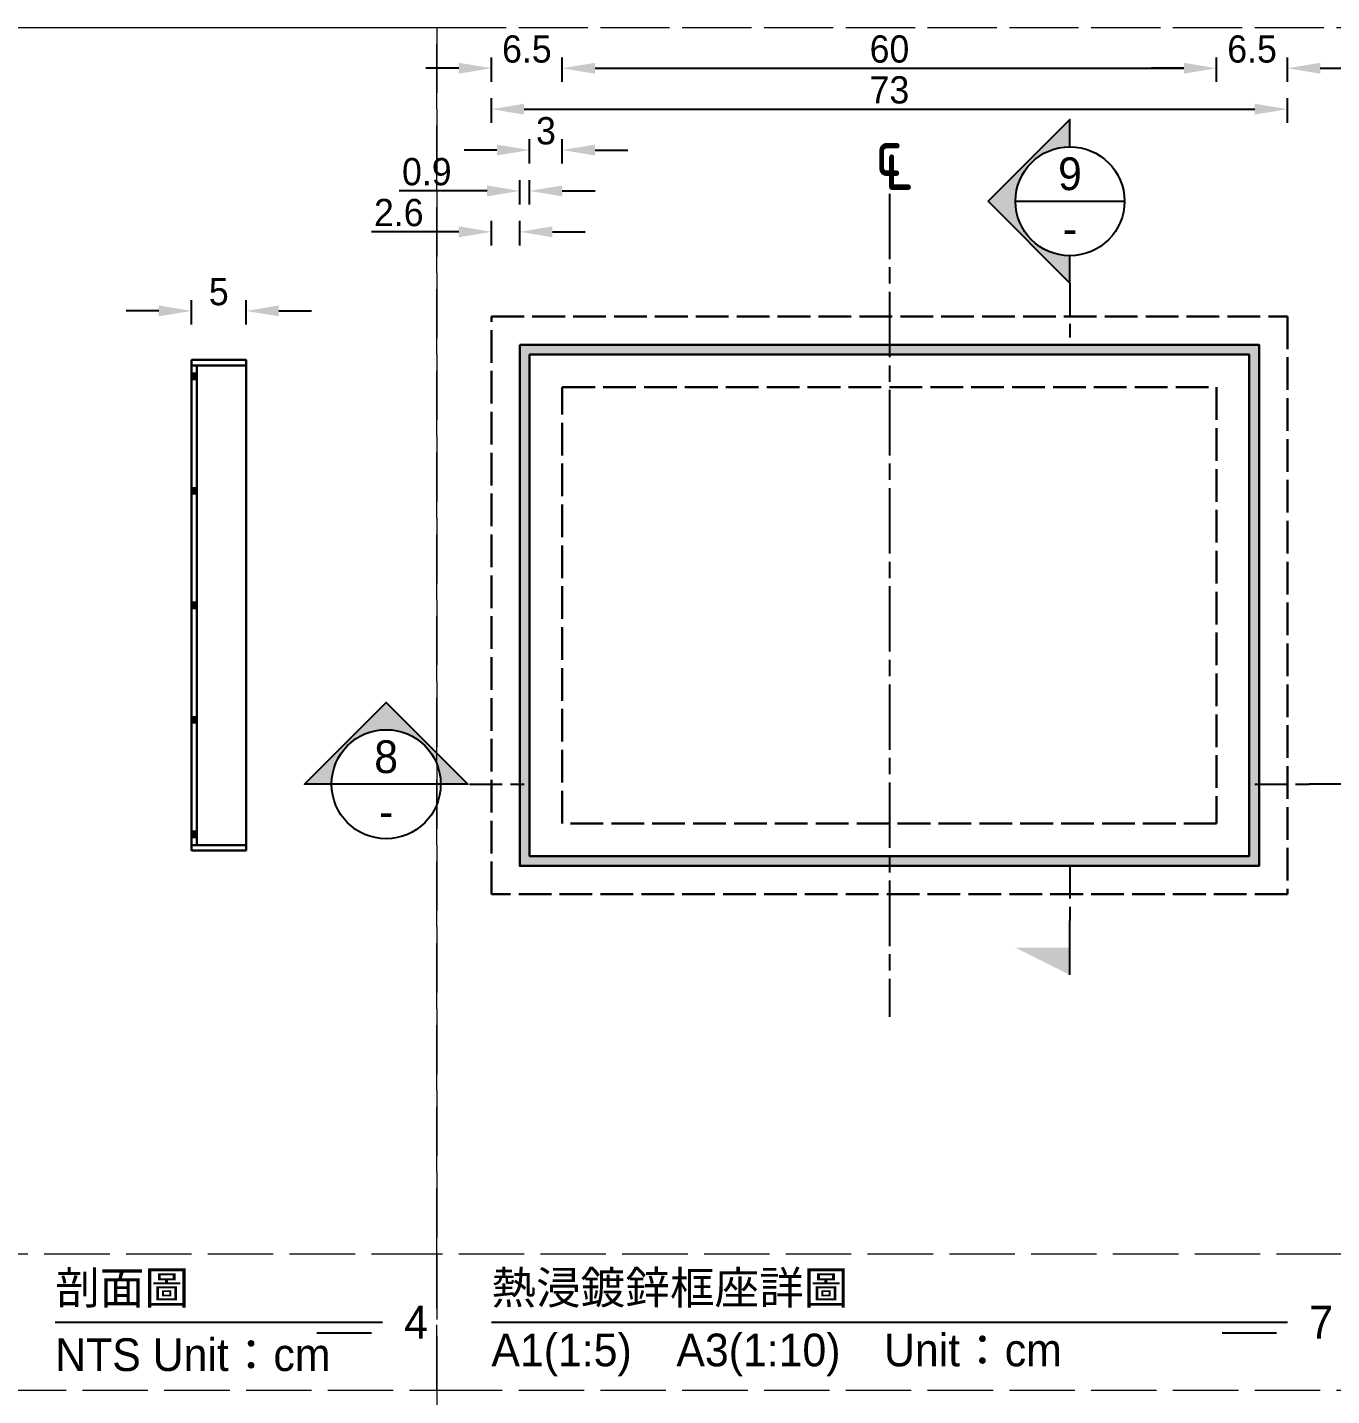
# Model space of a CAD drawing. Extents: x -2640 to 1802, y -2159 to 447.
# Drawn here: x -2400.8 to -2161.6, y -251 to 0 of the extents above; entities that cross this region are included whole.
import ezdxf

# ---------------------------------------------------------------- set-up
doc = ezdxf.new("R2010")
doc.units = 0
doc.header["$MEASUREMENT"] = 0
doc.linetypes.add('ACAD_ISO02W100', pattern=[15, 12, -3])
doc.linetypes.add('ACAD_ISO08W100', pattern=[36, 24, -3, 6, -3])
doc.layers.add('一、4.基本-隱藏', color=9, linetype='ACAD_ISO02W100', lineweight=20, plot=False)
doc.layers.add('三、3.文字-註解文字', color=2, linetype='Continuous')
doc.layers.add('二、2.繪圖-施作項目', color=181, linetype='Continuous', lineweight=30)
doc.styles.add('次圖名(詳圖)', font='MS PGothic.ttf', dxfattribs={"height": 6})
doc.styles.add('註解文字(詳圖)', font='MS PGothic.ttf', dxfattribs={"height": 5})
doc.dimstyles.new('註解文字(詳圖)', dxfattribs={"dimtxt": 5, "dimasz": 6, "dimexe": 2, "dimexo": 5, "dimgap": 1, "dimtad": 2, "dimzin": 0, "dimdsep": 46, "dimtxsty": '註解文字(詳圖)', "dimcen": 0.1, "dimclrd": 144, "dimclre": 144, "dimclrt": 256, "dimadec": 0, "dimazin": 0, "dimtfac": 1, "dimtofl": 0, "dimtmove": 0, "dimatfit": 3, "dimfxlon": 1, "dimtolj": 1, "dimtzin": 0, "dimlwd": -1, "dimlwe": -1, "dimarcsym": 1})

# ---------------------------------------------------------------- blocks, each defined once
blk = doc.blocks.new('*D275')
at = {"layer": 'Defpoints', "color": 0, "transparency": 16777216}
for p in [(-2360.69, -52.01), (-2370.69, -61.01), (-2360.69, -61.01)]:
    blk.add_point(p, dxfattribs=at)
at = {"layer": '三、3.文字-註解文字', "color": 144, "transparency": 16777216}
for p, q in [((-2370.69, -54.51), (-2370.69, -50.01)), ((-2360.69, -54.51), (-2360.69, -50.01)), ((-2376.69, -52.01), (-2382.69, -52.01)), ((-2354.69, -52.01), (-2348.69, -52.01))]:
    blk.add_line(p, q, dxfattribs=at)
for points in [[(-2376.69, -51.01), (-2376.69, -53.01), (-2370.69, -52.01)], [(-2354.69, -51.01), (-2354.69, -53.01), (-2360.69, -52.01)]]:
    blk.add_solid(points, dxfattribs=at)
at = {"layer": '三、3.文字-註解文字', "transparency": 16777216, "insert": (-2365.69, -48.51), "char_height": 5, "attachment_point": 5, "style": '註解文字(詳圖)'}
blk.add_mtext('\\A1;5', dxfattribs=at)
blk = doc.blocks.new('*D281')
at = {"layer": 'Defpoints', "color": 0, "transparency": 16777216}
for p in [(-2315.69, -7.5), (-2315.69, -53.01), (-2302.69, -66.01)]:
    blk.add_point(p, dxfattribs=at)
at = {"layer": '三、3.文字-註解文字', "color": 144, "transparency": 16777216}
for p, q in [((-2321.69, -7.5), (-2327.69, -7.5)), ((-2315.69, -10), (-2315.69, -5.5)), ((-2302.69, -10), (-2302.69, -5.5)), ((-2296.69, -7.5), (-2290.69, -7.5))]:
    blk.add_line(p, q, dxfattribs=at)
for points in [[(-2321.69, -6.5), (-2321.69, -8.5), (-2315.69, -7.5)], [(-2296.69, -6.5), (-2296.69, -8.5), (-2302.69, -7.5)]]:
    blk.add_solid(points, dxfattribs=at)
at = {"layer": '三、3.文字-註解文字', "transparency": 16777216, "insert": (-2309.19, -4), "char_height": 5, "attachment_point": 5, "style": '註解文字(詳圖)'}
blk.add_mtext('\\A1;6.5', dxfattribs=at)
blk = doc.blocks.new('*D282')
at = {"layer": 'Defpoints', "color": 0, "transparency": 16777216}
for p in [(-2182.69, -7.5), (-2302.69, -66.01), (-2182.69, -66.01)]:
    blk.add_point(p, dxfattribs=at)
at = {"layer": '三、3.文字-註解文字', "color": 144, "transparency": 16777216}
for p, q in [((-2302.69, -10), (-2302.69, -5.5)), ((-2296.69, -7.5), (-2188.69, -7.5)), ((-2182.69, -10), (-2182.69, -5.5))]:
    blk.add_line(p, q, dxfattribs=at)
for points in [[(-2296.69, -6.5), (-2296.69, -8.5), (-2302.69, -7.5)], [(-2188.69, -6.5), (-2188.69, -8.5), (-2182.69, -7.5)]]:
    blk.add_solid(points, dxfattribs=at)
at = {"layer": '三、3.文字-註解文字', "transparency": 16777216, "insert": (-2242.69, -4), "char_height": 5, "attachment_point": 5, "style": '註解文字(詳圖)'}
blk.add_mtext('\\A1;60', dxfattribs=at)
blk = doc.blocks.new('*D283')
at = {"layer": 'Defpoints', "color": 0, "transparency": 16777216}
for p in [(-2169.69, -7.5), (-2169.69, -53.01), (-2182.69, -66.01)]:
    blk.add_point(p, dxfattribs=at)
at = {"layer": '三、3.文字-註解文字', "color": 144, "transparency": 16777216}
for p, q in [((-2188.69, -7.5), (-2194.69, -7.5)), ((-2182.69, -10), (-2182.69, -5.5)), ((-2169.69, -10), (-2169.69, -5.5)), ((-2163.69, -7.5), (-2157.69, -7.5))]:
    blk.add_line(p, q, dxfattribs=at)
for points in [[(-2188.69, -6.5), (-2188.69, -8.5), (-2182.69, -7.5)], [(-2163.69, -6.5), (-2163.69, -8.5), (-2169.69, -7.5)]]:
    blk.add_solid(points, dxfattribs=at)
at = {"layer": '三、3.文字-註解文字', "transparency": 16777216, "insert": (-2176.19, -4), "char_height": 5, "attachment_point": 5, "style": '註解文字(詳圖)'}
blk.add_mtext('\\A1;6.5', dxfattribs=at)
blk = doc.blocks.new('*D284')
at = {"layer": 'Defpoints', "color": 0, "transparency": 16777216}
for p in [(-2169.69, -15), (-2315.69, -53.01), (-2169.69, -53.01)]:
    blk.add_point(p, dxfattribs=at)
at = {"layer": '三、3.文字-註解文字', "color": 144, "transparency": 16777216}
for p, q in [((-2315.69, -17.5), (-2315.69, -13)), ((-2309.69, -15), (-2175.69, -15)), ((-2169.69, -17.5), (-2169.69, -13))]:
    blk.add_line(p, q, dxfattribs=at)
for points in [[(-2309.69, -14), (-2309.69, -16), (-2315.69, -15)], [(-2175.69, -14), (-2175.69, -16), (-2169.69, -15)]]:
    blk.add_solid(points, dxfattribs=at)
at = {"layer": '三、3.文字-註解文字', "transparency": 16777216, "insert": (-2242.69, -11.5), "char_height": 5, "attachment_point": 5, "style": '註解文字(詳圖)'}
blk.add_mtext('\\A1;73', dxfattribs=at)
blk = doc.blocks.new('*D285')
at = {"layer": 'Defpoints', "color": 0, "transparency": 16777216}
for p in [(-2308.69, -22.5), (-2308.69, -60), (-2302.69, -66.01)]:
    blk.add_point(p, dxfattribs=at)
at = {"layer": '三、3.文字-註解文字', "color": 144, "transparency": 16777216}
for p, q in [((-2314.69, -22.5), (-2320.69, -22.5)), ((-2308.69, -25), (-2308.69, -20.5)), ((-2302.69, -25), (-2302.69, -20.5)), ((-2296.69, -22.5), (-2290.69, -22.5))]:
    blk.add_line(p, q, dxfattribs=at)
for points in [[(-2314.69, -21.5), (-2314.69, -23.5), (-2308.69, -22.5)], [(-2296.69, -21.5), (-2296.69, -23.5), (-2302.69, -22.5)]]:
    blk.add_solid(points, dxfattribs=at)
at = {"layer": '三、3.文字-註解文字', "transparency": 16777216, "insert": (-2305.69, -19), "char_height": 5, "attachment_point": 5, "style": '註解文字(詳圖)'}
blk.add_mtext('\\A1;3', dxfattribs=at)
blk = doc.blocks.new('*D286')
at = {"layer": 'Defpoints', "color": 0, "transparency": 16777216}
for p in [(-2310.49, -30), (-2310.49, -58.21), (-2308.69, -60.01)]:
    blk.add_point(p, dxfattribs=at)
at = {"layer": '三、3.文字-註解文字', "color": 144, "transparency": 16777216}
for p, q in [((-2316.49, -30), (-2332.59, -30)), ((-2310.49, -32.5), (-2310.49, -28)), ((-2308.69, -32.5), (-2308.69, -28)), ((-2302.69, -30), (-2296.69, -30))]:
    blk.add_line(p, q, dxfattribs=at)
for points in [[(-2316.49, -29), (-2316.49, -31), (-2310.49, -30)], [(-2302.69, -29), (-2302.69, -31), (-2308.69, -30)]]:
    blk.add_solid(points, dxfattribs=at)
at = {"layer": '三、3.文字-註解文字', "transparency": 16777216, "insert": (-2327.54, -26.5), "char_height": 5, "attachment_point": 5, "style": '註解文字(詳圖)'}
blk.add_mtext('\\A1;0.9', dxfattribs=at)
blk = doc.blocks.new('*D287')
at = {"layer": 'Defpoints', "color": 0, "transparency": 16777216}
for p in [(-2315.69, -37.5), (-2315.69, -53.01), (-2310.49, -58.21)]:
    blk.add_point(p, dxfattribs=at)
at = {"layer": '三、3.文字-註解文字', "color": 144, "transparency": 16777216}
for p, q in [((-2321.69, -37.5), (-2337.68, -37.5)), ((-2315.69, -40), (-2315.69, -35.5)), ((-2310.49, -40), (-2310.49, -35.5)), ((-2304.49, -37.5), (-2298.49, -37.5))]:
    blk.add_line(p, q, dxfattribs=at)
for points in [[(-2321.69, -36.5), (-2321.69, -38.5), (-2315.69, -37.5)], [(-2304.49, -36.5), (-2304.49, -38.5), (-2310.49, -37.5)]]:
    blk.add_solid(points, dxfattribs=at)
at = {"layer": '三、3.文字-註解文字', "transparency": 16777216, "insert": (-2332.68, -34), "char_height": 5, "attachment_point": 5, "style": '註解文字(詳圖)'}
blk.add_mtext('\\A1;2.6', dxfattribs=at)

msp = doc.modelspace()

# ---------------------------------------------------------------- hatches: boundary and pattern name
at = {"layer": '三、3.文字-註解文字'}
h = msp.add_hatch(color=256, dxfattribs=at)
h.dxf.hatch_style = 1
h.paths.add_polyline_path([(-2209.584, -16.893), (-2224.584, -31.893), (-2209.584, -46.893), (-2209.584, -41.893, -0.4142136), (-2219.584, -31.893, -0.4142136), (-2209.584, -21.893)])
h = msp.add_hatch(color=256, dxfattribs=at)
h.dxf.hatch_style = 1
h.paths.add_polyline_path([(-2350, -138.821), (-2335, -123.821), (-2320, -138.821), (-2325, -138.821, 0.4142136), (-2335, -128.821, 0.4142136), (-2345, -138.821)])
h = msp.add_hatch(color=256, dxfattribs=at)
h.dxf.hatch_style = 1
h.paths.add_polyline_path([(-2219.584, -168.811), (-2209.584, -173.811), (-2209.584, -168.811)])
at = {"layer": '二、2.繪圖-施作項目'}
h = msp.add_hatch(color=256, dxfattribs=at)
h.dxf.hatch_style = 1
h.paths.add_polyline_path([(-2310.493, -58.211), (-2310.493, -153.811), (-2174.893, -153.811), (-2174.893, -58.211)])
h.paths.add_polyline_path([(-2308.693, -60.011), (-2176.693, -60.011), (-2176.693, -152.011), (-2308.693, -152.011)], flags=16)
h.paths.add_polyline_path([(-2302.693, -66.011), (-2182.693, -66.011), (-2182.693, -146.011), (-2302.693, -146.011)], flags=0)
h = msp.add_hatch(color=256, dxfattribs=at)
h.dxf.hatch_style = 1
h.paths.add_polyline_path([(-2370.693, -63.511), (-2370.693, -64.511), (-2369.693, -64.511), (-2369.693, -63.511)])
h = msp.add_hatch(color=256, dxfattribs=at)
h.dxf.hatch_style = 1
h.paths.add_polyline_path([(-2370.693, -85.511), (-2369.693, -85.511), (-2369.693, -84.511), (-2370.693, -84.511)])
h = msp.add_hatch(color=256, dxfattribs=at)
h.dxf.hatch_style = 1
h.paths.add_polyline_path([(-2370.693, -105.511), (-2370.693, -106.511), (-2369.693, -106.511), (-2369.693, -105.511)])
h = msp.add_hatch(color=256, dxfattribs=at)
h.dxf.hatch_style = 1
h.paths.add_polyline_path([(-2369.693, -126.511), (-2370.693, -126.511), (-2370.693, -127.511), (-2369.693, -127.511)])
h = msp.add_hatch(color=256, dxfattribs=at)
h.dxf.hatch_style = 1
h.paths.add_polyline_path([(-2369.693, -147.511), (-2370.693, -147.511), (-2370.693, -148.511), (-2369.693, -148.511)])

# ---------------------------------------------------------------- linework, layer by layer
at = {"layer": '一、4.基本-隱藏'}
for points in [[(-2640, 0), (-1860, 0), (-1860, -507), (-2640, -507)], [(-2405.693, 0), (-2325.693, 0), (-2325.693, -225), (-2405.693, -225)], [(-2325.693, 0), (-2159.693, 0), (-2159.693, -225), (-2325.693, -225)], [(-2405.693, -250), (-2325.693, -250), (-2325.693, -225), (-2405.693, -225)], [(-2325.693, -250), (-2159.693, -250), (-2159.693, -225), (-2325.693, -225)], [(-2405.693, -250), (-2325.693, -250), (-2325.693, -325), (-2405.693, -325)], [(-2325.693, -250), (-2159.693, -250), (-2159.693, -325), (-2325.693, -325)]]:
    msp.add_lwpolyline(points, close=True, dxfattribs=at)
at = {"layer": '三、3.文字-註解文字'}
for points in [[(-2209.584, -21.893), (-2209.584, -16.893), (-2224.584, -31.893), (-2209.584, -46.893), (-2209.584, -41.893)], [(-2219.584, -31.893), (-2199.584, -31.893)], [(-2345, -138.821), (-2350, -138.821), (-2335, -123.821), (-2320, -138.821), (-2325, -138.821)], [(-2325, -138.821), (-2345, -138.821)], [(-2155.693, -138.821), (-2165.693, -138.821)], [(-2209.584, -173.811), (-2209.584, -163.811)], [(-2395.693, -237.5), (-2335.693, -237.5)], [(-2315.693, -237.5), (-2169.693, -237.5)], [(-2337.693, -239.5), (-2347.693, -239.5)], [(-2171.693, -239.5), (-2181.693, -239.5)]]:
    msp.add_lwpolyline(points, dxfattribs=at)
at = {"layer": '三、3.文字-註解文字', "linetype": 'ACAD_ISO08W100', "ltscale": 0.5}
msp.add_lwpolyline([(-2242.693, -30.511), (-2242.693, -181.511)], dxfattribs=at)
at = {"layer": '三、3.文字-註解文字', "linetype": 'ACAD_ISO02W100', "ltscale": 0.5}
for points in [[(-2209.584, -46.893), (-2209.584, -56.893)], [(-2319.693, -138.821), (-2309.693, -138.821)], [(-2175.693, -138.821), (-2165.693, -138.821)], [(-2209.584, -153.811), (-2209.584, -163.811)]]:
    msp.add_lwpolyline(points, dxfattribs=at)
at = {"layer": '三、3.文字-註解文字'}
for centre in [(-2209.584, -31.893), (-2335, -138.821)]:
    msp.add_circle(centre, 10, dxfattribs=at)
at = {"layer": '二、2.繪圖-施作項目', "linetype": 'ACAD_ISO02W100', "ltscale": 0.5}
for points in [[(-2315.693, -53.011), (-2169.693, -53.011), (-2169.693, -159.011), (-2315.693, -159.011)], [(-2302.693, -66.011), (-2182.693, -66.011), (-2182.693, -146.011), (-2302.693, -146.011)]]:
    msp.add_lwpolyline(points, close=True, dxfattribs=at)
at = {"layer": '二、2.繪圖-施作項目'}
for points in [[(-2310.493, -58.211), (-2174.893, -58.211), (-2174.893, -153.811), (-2310.493, -153.811)], [(-2308.693, -60.011), (-2176.693, -60.011), (-2176.693, -152.011), (-2308.693, -152.011)]]:
    msp.add_lwpolyline(points, close=True, dxfattribs=at)
for points in [[(-2370.693, -61.011), (-2360.693, -61.011)], [(-2370.693, -151.011), (-2370.693, -61.011)], [(-2370.693, -62.011), (-2360.693, -62.011)], [(-2369.693, -150.011), (-2369.693, -62.011)], [(-2360.693, -151.011), (-2360.693, -61.011)], [(-2370.693, -63.511), (-2369.693, -63.511)], [(-2370.693, -64.511), (-2369.693, -64.511)], [(-2370.693, -84.511), (-2369.693, -84.511)], [(-2370.693, -85.511), (-2369.693, -85.511)], [(-2370.693, -105.511), (-2369.693, -105.511)], [(-2370.693, -106.511), (-2369.693, -106.511)], [(-2370.693, -126.511), (-2369.693, -126.511)], [(-2370.693, -127.511), (-2369.693, -127.511)], [(-2370.693, -147.511), (-2369.693, -147.511)], [(-2370.693, -148.511), (-2369.693, -148.511)], [(-2370.693, -150.011), (-2360.693, -150.011)], [(-2370.693, -151.011), (-2360.693, -151.011)]]:
    msp.add_lwpolyline(points, dxfattribs=at)

# ---------------------------------------------------------------- texts
at = {"layer": '三、3.文字-註解文字'}
for s, width, gutter_width, heights, insert, char_height, attachment_point, style in [('{\\fMS PGothic|b0|i0|c128|p34;℄}', 4.50432, 30, [11], (-2242.693, -24.3), 10, 5, '次圖名(詳圖)'), ('9', 6.60394, 25, [0], (-2209.584, -26.893), 6, 5, '註解文字(詳圖)'), ('-', 6.60394, 25, [0], (-2209.584, -36.893), 6, 5, '註解文字(詳圖)'), ('8', 6.60394, 25, [0], (-2335, -133.821), 6, 5, '註解文字(詳圖)'), ('-', 6.60394, 25, [0], (-2335, -143.821), 6, 5, '註解文字(詳圖)'), ('剖面圖', 30.14945, 15, [0], (-2395.693, -231.5), 6, 4, '次圖名(詳圖)'), ('{\\fMS PGothic|b0|i0|c128|p34;熱浸鍍鋅框座詳圖}', 109.33936, 15, [0], (-2315.693, -231.5), 6, 4, '次圖名(詳圖)'), ('4', 3, 15, [0], (-2331.693, -237.5), 6, 4, '次圖名(詳圖)'), ('7', 3, 15, [0], (-2165.693, -237.5), 6, 4, '次圖名(詳圖)'), ('NTS{\\fMS PGothic|b0|i0|c128|p34; Unit：cm}', 93.26158, 15, [0], (-2395.693, -243.5), 6, 4, '次圖名(詳圖)'), ('{\\fMS PGothic|b0|i0|c128|p34;A1(1:}5{\\fMS PGothic|b0|i0|c128|p34;)\u3000A3(1:}1{\\fMS PGothic|b0|i0|c128|p34;0)^IUnit：cm}', 136.03259, 15, [0], (-2315.693, -243.5), 6, 4, '次圖名(詳圖)')]:
    msp.add_mtext_dynamic_manual_height_columns(s, width=width, gutter_width=gutter_width, heights=heights, dxfattribs=dict(at, insert=insert, char_height=char_height, attachment_point=attachment_point, style=style))

# ---------------------------------------------------------------- dimensions: what is measured, and where the dimension line sits
for base, p1, p2, text, picture, middle in [((-2315.693, -7.5), (-2302.693, -66.011), (-2315.693, -53.011), '6.5', '*D281', (-2309.193, -4)), ((-2182.693, -7.5), (-2302.693, -66.011), (-2182.693, -66.011), '60', '*D282', (-2242.693, -4)), ((-2169.693, -7.5), (-2182.693, -66.011), (-2169.693, -53.011), '6.5', '*D283', (-2176.193, -4)), ((-2169.693, -15), (-2315.693, -53.011), (-2169.693, -53.011), '73', '*D284', (-2242.693, -11.5)), ((-2308.693, -22.5), (-2302.693, -66.011), (-2308.693, -60), '3', '*D285', (-2305.693, -19)), ((-2310.493, -30), (-2308.693, -60.011), (-2310.493, -58.211), '0.9', '*D286', (-2327.542, -26.5)), ((-2315.693, -37.5), (-2310.493, -58.211), (-2315.693, -53.011), '2.6', '*D287', (-2332.685, -34))]:
    dim = msp.add_linear_dim(base=base, p1=p1, p2=p2, text=text, dimstyle='註解文字(詳圖)', dxfattribs=at)
    dim.commit()
    dim.dimension.update_dxf_attribs({"geometry": picture, "text_midpoint": middle})
dim = msp.add_aligned_dim(p1=(-2370.693, -61.011), p2=(-2360.693, -61.011), distance=9, text='5', dimstyle='註解文字(詳圖)', dxfattribs=at)
dim.commit()
dim.dimension.update_dxf_attribs({"geometry": '*D275', "text_midpoint": (-2365.693, -48.511)})

doc.saveas('drawing.dxf')
